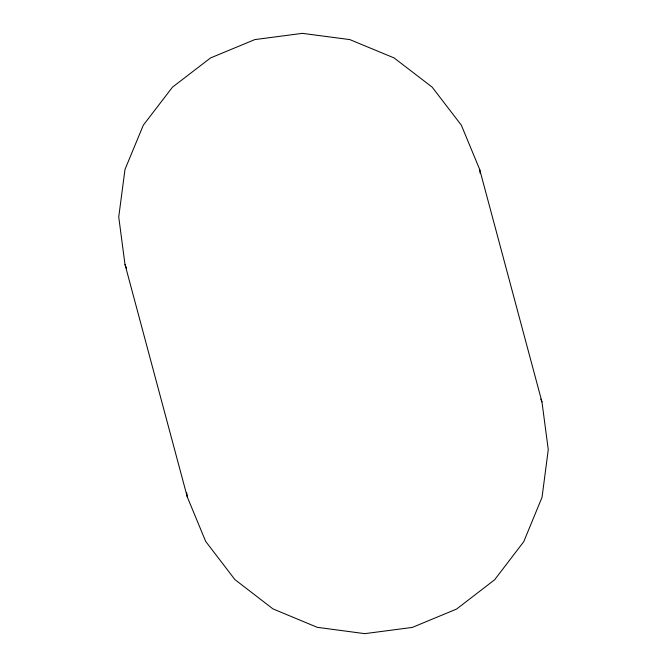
<?xml version="1.0" encoding="UTF-8"?>
<svg xmlns="http://www.w3.org/2000/svg" width="667" height="667" viewBox="0 0 667 667"><rect width="100%" height="100%" fill="white"/><g stroke="black" fill="none" stroke-linecap="round" stroke-linejoin="round"><path stroke-width="1" d="M479.665 169.426L461.322 125.146L432.149 87.127L394.122 57.946L349.85 39.603L302.326 33.35L254.811 39.603L210.53 57.946L172.511 87.127L143.33 125.146L124.996 169.426L118.734 216.942L124.996 264.457L187.294 496.965L205.678 541.404L234.892 579.581L272.953 608.888L317.259 627.33L364.791 633.65L412.314 627.414L456.587 609.054L494.597 579.815L523.745 541.687L542.046 497.282L548.266 449.608L541.963 401.926L479.665 169.426L480.207 173.503M540.787 399.091L541.963 401.926M124.996 264.457L126.572 268.259M186.752 492.905L187.294 496.965"/></g></svg>
